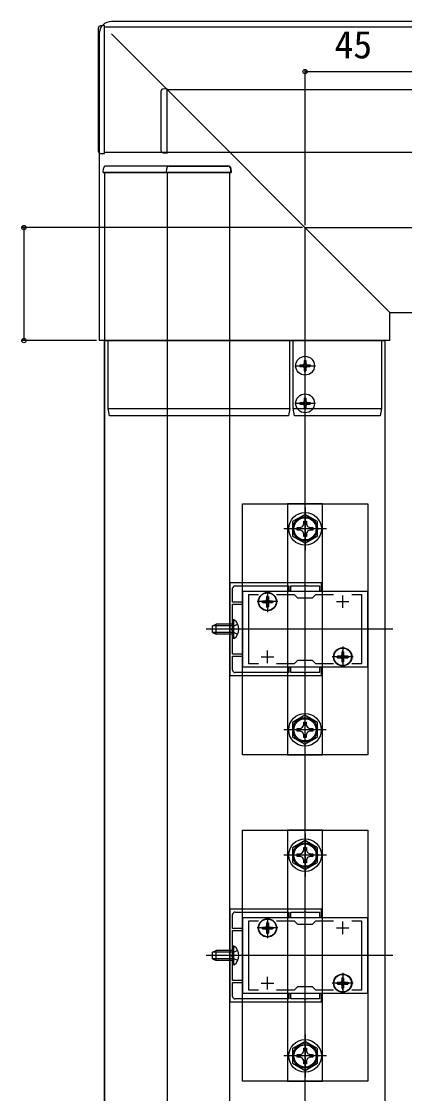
# Model space of a CAD drawing. Units: millimetres, scale not verified. Extents: x -875 to 875, y -1300 to 1292.
# Drawn here: x -49.5 to 103.3, y -955.2 to -528.1 of the extents above; entities that cross this region are included whole.
import ezdxf
from ezdxf.enums import TextEntityAlignment as Align

# ---------------------------------------------------------------- set-up
doc = ezdxf.new("R2010")
doc.units = ezdxf.units.MM
doc.header["$LTSCALE"] = 8
for name, color, linetype in [('0-2_YKK_11', 7, 'Continuous'), ('0-3_YKK_12', 2, 'Continuous'), ('0-4_YKK_13', 4, 'Continuous'), ('0-5_YKK_D', 6, 'Continuous'), ('0-7_YSS_K', 3, 'Continuous')]:
    doc.layers.add(name, color=color, linetype=linetype)
doc.styles.add('ＭＳ ゴシック', font='')
doc.styles.get('ＭＳ ゴシック').set_extended_font_data('MS Gothic')

msp = doc.modelspace()

# ---------------------------------------------------------------- linework, layer by layer
at = {"layer": '0-2_YKK_11'}
for p, q in [((46.104, -759.247), (51.104, -759.247)), ((48.604, -761.747), (48.604, -756.747)), ((76.104, -759.247), (81.104, -759.247)), ((78.604, -761.747), (78.604, -756.747)), ((46.104, -781.247), (51.104, -781.247)), ((48.604, -783.747), (48.604, -778.747)), ((76.104, -781.247), (81.104, -781.247)), ((78.604, -783.747), (78.604, -778.747)), ((48.604, -891.747), (48.604, -886.747)), ((78.604, -891.747), (78.604, -886.747)), ((46.104, -889.247), (51.104, -889.247)), ((76.104, -889.247), (81.104, -889.247)), ((48.604, -913.747), (48.604, -908.747)), ((78.604, -913.747), (78.604, -908.747)), ((46.104, -911.247), (51.104, -911.247)), ((76.104, -911.247), (81.104, -911.247))]:
    msp.add_line(p, q, dxfattribs=at)
for points in [[(33.604, -751.747), (33.604, -788.747), (70.104, -788.747), (70.104, -785.547), (69.304, -785.547), (69.304, -787.547), (64.062, -787.547), (63.879, -787.667), (63.329, -787.667), (63.146, -787.547), (57.904, -787.547), (57.904, -785.547), (57.104, -785.547), (57.104, -787.547), (35.704, -787.547)], [(35.704, -752.947), (57.104, -752.947), (57.104, -754.947), (57.904, -754.947), (57.904, -752.947), (63.146, -752.947), (63.329, -752.827), (63.879, -752.827), (64.062, -752.947), (69.304, -752.947), (69.304, -754.947), (70.104, -754.947), (70.104, -751.747), (33.604, -751.747)], [(34.704, -786.547), (34.704, -781.047), (38.604, -781.047), (38.604, -780.247), (34.704, -780.247), (34.704, -770.705), (34.584, -770.522), (34.584, -769.972), (34.704, -769.789), (34.704, -760.247), (38.604, -760.247), (38.604, -759.447), (34.704, -759.447), (34.704, -753.947)], [(44.971, -784.047), (41.104, -784.047), (41.104, -756.447), (44.971, -756.447)], [(52.237, -756.447), (59.304, -756.447), (60.604, -757.747), (66.604, -757.747), (67.904, -756.447), (74.971, -756.447)], [(82.237, -756.447), (86.104, -756.447), (86.104, -784.047), (82.237, -784.047)], [(74.971, -784.047), (67.904, -784.047), (66.604, -782.747), (60.604, -782.747), (59.304, -784.047), (52.237, -784.047)], [(33.604, -881.747), (33.604, -918.747), (70.104, -918.747), (70.104, -915.547), (69.304, -915.547), (69.304, -917.547), (64.062, -917.547), (63.879, -917.667), (63.329, -917.667), (63.146, -917.547), (57.904, -917.547), (57.904, -915.547), (57.104, -915.547), (57.104, -917.547), (35.704, -917.547)], [(35.704, -882.947), (57.104, -882.947), (57.104, -884.947), (57.904, -884.947), (57.904, -882.947), (63.146, -882.947), (63.329, -882.827), (63.879, -882.827), (64.062, -882.947), (69.304, -882.947), (69.304, -884.947), (70.104, -884.947), (70.104, -881.747), (33.604, -881.747)], [(34.704, -916.547), (34.704, -911.047), (38.604, -911.047), (38.604, -910.247), (34.704, -910.247), (34.704, -900.705), (34.584, -900.522), (34.584, -899.972), (34.704, -899.789), (34.704, -890.247), (38.604, -890.247), (38.604, -889.447), (34.704, -889.447), (34.704, -883.947)], [(44.971, -914.047), (41.104, -914.047), (41.104, -886.447), (44.971, -886.447)], [(52.237, -886.447), (59.304, -886.447), (60.604, -887.747), (66.604, -887.747), (67.904, -886.447), (74.971, -886.447)], [(82.237, -886.447), (86.104, -886.447), (86.104, -914.047), (82.237, -914.047)], [(74.971, -914.047), (67.904, -914.047), (66.604, -912.747), (60.604, -912.747), (59.304, -914.047), (52.237, -914.047)]]:
    msp.add_lwpolyline(points, dxfattribs=at)
for points in [[(38.604, -785.247), (88.604, -785.247), (88.604, -755.247), (38.604, -755.247)], [(38.604, -915.247), (88.604, -915.247), (88.604, -885.247), (38.604, -885.247)]]:
    msp.add_lwpolyline(points, close=True, dxfattribs=at)
for centre, start, end in [((35.704, -753.947), 90.00001, 179.99999), ((35.704, -786.547), 180.00001, 269.99999), ((35.704, -883.947), 90.00001, 179.99999), ((35.704, -916.547), 180.00001, 269.99999)]:
    msp.add_arc(centre, 1, start, end, dxfattribs=at)
at = {"layer": '0-3_YKK_12'}
for p, q in [((-16.396, -1005.247), (-16.396, -655.247)), ((-16.396, -655.247), (95.604, -655.247)), ((95.604, -1005.247), (95.604, -655.247)), ((98.604, -770.247), (28.604, -770.247)), ((98.604, -900.247), (28.604, -900.247))]:
    msp.add_line(p, q, dxfattribs=at)
for points in [[(-16.396, -530.247), (458.604, -530.247), (458.604, -580.247), (-16.396, -580.247)], [(8.604, -555.247), (458.604, -555.247), (458.604, -580.247), (8.604, -580.247)], [(33.606, -588.247), (-16.394, -588.247), (-16.394, -985.247), (33.606, -985.247)], [(33.606, -588.247), (8.606, -588.247), (8.606, -985.247), (33.606, -985.247)]]:
    msp.add_lwpolyline(points, close=True, dxfattribs=at)
at = {"layer": '0-4_YKK_13'}
for p, q in [((108.604, -528.094), (-13.556, -528.094)), ((-13.556, -528.096), (-13.556, -528.094)), ((-18.896, -530.84), (-18.896, -579.653)), ((-18.549, -533.087), (-18.549, -655.247)), ((-18.549, -533.087), (-18.546, -533.087)), ((-16.396, -580.747), (-16.396, -529.747)), ((-13.663, -532.98), (97.388, -644.03)), ((8.604, -554.947), (7.043, -555.042)), ((8.604, -580.547), (8.604, -554.947)), ((6.104, -556.04), (6.104, -556.34)), ((6.104, -556.34), (6.104, -579.154)), ((-17.957, -580.651), (-16.396, -580.747)), ((6.104, -579.154), (6.104, -579.453)), ((7.043, -580.451), (8.604, -580.547)), ((-16.894, -588.247), (-16.799, -586.686)), ((-16.894, -588.247), (34.106, -588.247)), ((33.012, -585.747), (-15.801, -585.747)), ((8.306, -588.247), (8.401, -586.686)), ((33.906, -588.247), (8.306, -588.247)), ((9.399, -585.747), (9.699, -585.747)), ((9.699, -585.747), (32.513, -585.747)), ((32.513, -585.747), (32.812, -585.747)), ((33.81, -586.686), (33.906, -588.247)), ((34.01, -586.686), (34.106, -588.247)), ((97.391, -644.033), (108.604, -644.033)), ((97.391, -655.247), (97.391, -644.033)), ((-18.546, -655.247), (-18.549, -655.247)), ((97.388, -655.247), (-18.546, -655.247)), ((57.504, -682.247), (57.504, -655.247)), ((58.904, -682.247), (58.904, -655.247)), ((97.391, -655.247), (97.388, -655.247)), ((63.604, -669.397), (63.604, -661.097)), ((59.454, -665.247), (67.754, -665.247)), ((61.554, -664.897), (61.554, -665.597)), ((61.554, -664.897), (62.754, -664.897)), ((61.554, -665.597), (62.754, -665.597)), ((63.254, -663.197), (63.954, -663.197)), ((63.254, -663.197), (63.254, -664.397)), ((63.254, -666.097), (63.254, -667.297)), ((63.954, -663.197), (63.954, -664.397)), ((63.954, -666.097), (63.954, -667.297)), ((64.454, -664.897), (65.654, -664.897)), ((64.454, -665.597), (65.654, -665.597)), ((65.654, -664.897), (65.654, -665.597)), ((63.254, -667.297), (63.954, -667.297)), ((63.254, -678.197), (63.954, -678.197)), ((63.254, -678.197), (63.254, -679.397)), ((63.604, -684.397), (63.604, -676.097)), ((63.954, -678.197), (63.954, -679.397)), ((-14.396, -685.247), (-14.896, -682.247)), ((59.454, -680.247), (67.754, -680.247)), ((61.554, -679.897), (61.554, -680.597)), ((61.554, -679.897), (62.754, -679.897)), ((61.554, -680.597), (62.754, -680.597)), ((63.254, -681.097), (63.254, -682.297)), ((63.254, -682.297), (63.954, -682.297)), ((63.954, -681.097), (63.954, -682.297)), ((64.454, -679.897), (65.654, -679.897)), ((64.454, -680.597), (65.654, -680.597)), ((65.654, -679.897), (65.654, -680.597)), ((94.104, -682.247), (93.604, -685.247)), ((92.989, -685.247), (59.404, -685.247)), ((63.604, -721.747), (63.604, -738.747)), ((72.104, -730.247), (55.104, -730.247)), ((63.081, -728.393), (63.103, -727.147)), ((48.604, -755.097), (48.604, -763.397)), ((52.754, -759.247), (44.454, -759.247)), ((46.554, -758.897), (46.554, -759.597)), ((46.554, -758.897), (47.754, -758.897)), ((46.554, -759.597), (47.754, -759.597)), ((48.254, -757.197), (48.954, -757.197)), ((48.254, -757.197), (48.254, -758.397)), ((48.254, -760.097), (48.254, -761.297)), ((48.954, -757.197), (48.954, -758.397)), ((48.954, -760.097), (48.954, -761.297)), ((49.454, -758.897), (50.654, -758.897)), ((49.454, -759.597), (50.654, -759.597)), ((50.654, -758.897), (50.654, -759.597)), ((48.254, -761.297), (48.954, -761.297)), ((26.704, -768.947), (28.104, -768.247)), ((34.704, -768.247), (28.104, -768.247)), ((34.704, -773.997), (34.704, -766.497)), ((39.704, -770.247), (24.204, -770.247)), ((26.704, -771.547), (26.704, -768.947)), ((26.704, -771.547), (28.104, -772.247)), ((34.704, -768.901), (26.796, -768.901)), ((34.704, -771.593), (26.796, -771.593)), ((35.213, -773.997), (34.704, -773.997)), ((78.604, -777.097), (78.604, -785.397)), ((82.754, -781.247), (74.454, -781.247)), ((76.554, -780.897), (76.554, -781.597)), ((76.554, -780.897), (77.754, -780.897)), ((76.554, -781.597), (77.754, -781.597)), ((78.254, -779.197), (78.954, -779.197)), ((78.254, -779.197), (78.254, -780.397)), ((78.954, -779.197), (78.954, -780.397)), ((79.454, -780.897), (80.654, -780.897)), ((79.454, -781.597), (80.654, -781.597)), ((80.654, -780.897), (80.654, -781.597)), ((78.254, -782.097), (78.254, -783.297)), ((78.254, -783.297), (78.954, -783.297)), ((78.954, -782.097), (78.954, -783.297)), ((63.563, -801.818), (63.563, -818.818)), ((63.04, -808.464), (63.062, -807.218)), ((72.063, -810.318), (55.063, -810.318)), ((63.604, -851.747), (63.604, -868.747)), ((63.081, -858.393), (63.103, -857.147)), ((72.104, -860.247), (55.104, -860.247)), ((48.254, -887.197), (48.954, -887.197)), ((48.254, -887.197), (48.254, -888.397)), ((48.604, -885.097), (48.604, -893.397)), ((48.954, -887.197), (48.954, -888.397)), ((52.754, -889.247), (44.454, -889.247)), ((46.554, -888.897), (46.554, -889.597)), ((46.554, -888.897), (47.754, -888.897)), ((46.554, -889.597), (47.754, -889.597)), ((48.254, -890.097), (48.254, -891.297)), ((48.254, -891.297), (48.954, -891.297)), ((48.954, -890.097), (48.954, -891.297)), ((49.454, -888.897), (50.654, -888.897)), ((49.454, -889.597), (50.654, -889.597)), ((50.654, -888.897), (50.654, -889.597)), ((34.704, -903.997), (34.704, -896.497)), ((39.704, -900.247), (24.204, -900.247)), ((26.704, -898.947), (28.104, -898.247)), ((26.704, -901.547), (26.704, -898.947)), ((34.704, -898.901), (26.796, -898.901)), ((34.704, -898.247), (28.104, -898.247)), ((26.704, -901.547), (28.104, -902.247)), ((34.704, -901.593), (26.796, -901.593)), ((35.213, -903.997), (34.704, -903.997)), ((78.254, -909.197), (78.954, -909.197)), ((78.254, -909.197), (78.254, -910.397)), ((78.604, -907.097), (78.604, -915.397)), ((78.954, -909.197), (78.954, -910.397)), ((82.754, -911.247), (74.454, -911.247)), ((76.554, -910.897), (76.554, -911.597)), ((76.554, -910.897), (77.754, -910.897)), ((76.554, -911.597), (77.754, -911.597)), ((78.254, -912.097), (78.254, -913.297)), ((78.254, -913.297), (78.954, -913.297)), ((78.954, -912.097), (78.954, -913.297)), ((79.454, -910.897), (80.654, -910.897)), ((79.454, -911.597), (80.654, -911.597)), ((80.654, -910.897), (80.654, -911.597)), ((63.604, -931.747), (63.604, -948.747)), ((63.081, -938.393), (63.103, -937.147)), ((72.104, -940.247), (55.104, -940.247))]:
    msp.add_line(p, q, dxfattribs=at)
for points in [[(-16.396, -529.747), (-17.311, -529.803), (-17.957, -529.842)], [(-14.896, -682.247), (-14.896, -682.247), (-14.896, -655.247)], [(94.104, -655.247), (94.104, -682.247), (94.104, -682.247)], [(-14.896, -682.247), (-14.86, -682.262), (-14.761, -682.269), (-14.609, -682.269), (-14.417, -682.262), (-14.204, -682.247)], [(-14.195, -682.247), (-14.195, -682.247), (-14.196, -682.247), (-14.197, -682.247), (-14.197, -682.247), (-14.198, -682.247), (-14.198, -682.247), (-14.199, -682.247), (-14.199, -682.247), (-14.2, -682.247), (-14.201, -682.247), (-14.201, -682.247), (-14.202, -682.247), (-14.202, -682.247), (-14.203, -682.247), (-14.204, -682.247), (-14.204, -682.247)], [(-14.195, -682.247), (57.504, -682.247), (57.004, -685.247), (-13.704, -685.247)], [(59.404, -685.247), (58.904, -682.247), (93.481, -682.247)], [(93.489, -682.247), (93.489, -682.247), (93.488, -682.247), (93.488, -682.247), (93.487, -682.247), (93.487, -682.247), (93.486, -682.247), (93.486, -682.247), (93.485, -682.247), (93.484, -682.247), (93.484, -682.247), (93.483, -682.247), (93.483, -682.247), (93.482, -682.247), (93.482, -682.247), (93.481, -682.247), (93.481, -682.247)], [(93.489, -682.247), (93.8, -682.264), (94.021, -682.264), (94.104, -682.247)], [(-13.704, -685.247), (-13.918, -685.247), (-14.111, -685.247), (-14.264, -685.247), (-14.362, -685.247), (-14.396, -685.247)], [(93.604, -685.247), (93.524, -685.247), (93.302, -685.247), (92.989, -685.247)], [(61.751, -730.77), (60.504, -730.748), (60.504, -729.745), (61.751, -729.724)], [(61.751, -729.724), (62.619, -729.262), (63.081, -728.393)], [(63.103, -727.147), (64.106, -727.147), (64.127, -728.393)], [(64.127, -728.393), (64.589, -729.262), (65.458, -729.724)], [(65.458, -729.724), (66.704, -729.745), (66.704, -730.748), (65.458, -730.77)], [(63.081, -732.1), (62.619, -731.232), (61.751, -730.77)], [(64.127, -732.1), (64.106, -733.347), (63.103, -733.347), (63.081, -732.1)], [(65.458, -730.77), (64.589, -731.232), (64.127, -732.1)], [(34.704, -772.247), (28.104, -772.247), (28.104, -768.247)], [(36.713, -768.197), (34.858, -769.102), (34.249, -770.247)], [(35.213, -773.997), (35.213, -766.497), (34.704, -766.497)], [(36.713, -772.297), (34.858, -771.392), (34.249, -770.247)], [(63.062, -807.218), (64.065, -807.218), (64.086, -808.464)], [(61.71, -810.841), (60.463, -810.819), (60.463, -809.816), (61.71, -809.795)], [(61.71, -809.795), (62.578, -809.333), (63.04, -808.464)], [(63.04, -812.171), (62.578, -811.303), (61.71, -810.841)], [(64.086, -808.464), (64.548, -809.333), (65.417, -809.795)], [(65.417, -810.841), (64.548, -811.303), (64.086, -812.171)], [(65.417, -809.795), (66.663, -809.816), (66.663, -810.819), (65.417, -810.841)], [(64.086, -812.171), (64.065, -813.418), (63.062, -813.418), (63.04, -812.171)], [(61.751, -859.724), (62.619, -859.262), (63.081, -858.393)], [(63.103, -857.147), (64.106, -857.147), (64.127, -858.393)], [(64.127, -858.393), (64.589, -859.262), (65.458, -859.724)], [(61.751, -860.77), (60.504, -860.748), (60.504, -859.745), (61.751, -859.724)], [(63.081, -862.1), (62.619, -861.232), (61.751, -860.77)], [(64.127, -862.1), (64.106, -863.347), (63.103, -863.347), (63.081, -862.1)], [(65.458, -860.77), (64.589, -861.232), (64.127, -862.1)], [(65.458, -859.724), (66.704, -859.745), (66.704, -860.748), (65.458, -860.77)], [(35.213, -903.997), (35.213, -896.497), (34.704, -896.497)], [(34.704, -902.247), (28.104, -902.247), (28.104, -898.247)], [(36.713, -898.197), (34.858, -899.102), (34.249, -900.247)], [(36.713, -902.297), (34.858, -901.392), (34.249, -900.247)], [(61.751, -940.77), (60.504, -940.748), (60.504, -939.745), (61.751, -939.724)], [(61.751, -939.724), (62.619, -939.262), (63.081, -938.393)], [(63.103, -937.147), (64.106, -937.147), (64.127, -938.393)], [(64.127, -938.393), (64.589, -939.262), (65.458, -939.724)], [(65.458, -939.724), (66.704, -939.745), (66.704, -940.748), (65.458, -940.77)], [(63.081, -942.1), (62.619, -941.232), (61.751, -940.77)], [(64.127, -942.1), (64.106, -943.347), (63.103, -943.347), (63.081, -942.1)], [(65.458, -940.77), (64.589, -941.232), (64.127, -942.1)]]:
    msp.add_lwpolyline(points, dxfattribs=at)
for points in [[(38.604, -720.247), (88.604, -720.247), (88.604, -820.247), (38.604, -820.247)], [(70.604, -820.247), (70.604, -720.247), (56.604, -720.247), (56.604, -820.247)], [(68.604, -727.36), (63.604, -724.473), (58.604, -727.36), (58.604, -733.134), (63.604, -736.02), (68.604, -733.134)], [(68.563, -807.431), (63.563, -804.544), (58.563, -807.431), (58.563, -813.204), (63.563, -816.091), (68.563, -813.204)], [(38.604, -850.247), (88.604, -850.247), (88.604, -950.247), (38.604, -950.247)], [(70.604, -950.247), (70.604, -850.247), (56.604, -850.247), (56.604, -950.247)], [(68.604, -857.36), (63.604, -854.473), (58.604, -857.36), (58.604, -863.134), (63.604, -866.02), (68.604, -863.134)], [(68.604, -937.36), (63.604, -934.473), (58.604, -937.36), (58.604, -943.134), (63.604, -946.02), (68.604, -943.134)]]:
    msp.add_lwpolyline(points, close=True, dxfattribs=at)
for centre, radius in [((63.604, -665.247), 3.75), ((63.604, -680.247), 3.75), ((63.604, -730.247), 6.5), ((63.604, -730.247), 4.907), ((63.604, -730.247), 4.432), ((48.604, -759.247), 3.65), ((48.604, -759.247), 3.5), ((78.604, -781.247), 3.65), ((78.604, -781.247), 3.5), ((63.563, -810.318), 6.5), ((63.563, -810.318), 4.907), ((63.563, -810.318), 4.432), ((63.604, -860.247), 6.5), ((63.604, -860.247), 4.907), ((63.604, -860.247), 4.432), ((48.604, -889.247), 3.65), ((48.604, -889.247), 3.5), ((78.604, -911.247), 3.65), ((78.604, -911.247), 3.5), ((63.604, -940.247), 6.5), ((63.604, -940.247), 4.907), ((63.604, -940.247), 4.432)]:
    msp.add_circle(centre, radius, dxfattribs=at)
for centre, radius, start, end in [((-17.896, -530.84), 1, 93.5, 180), ((7.104, -556.04), 1, 93.5, 180), ((-17.896, -579.653), 1, 180, 229.21197), ((-17.896, -579.653), 1, 229.21197, 266.5), ((7.104, -579.453), 1, 180, 266.5), ((-15.801, -586.747), 1, 90, 176.5), ((9.399, -586.747), 1, 90, 176.5), ((32.812, -586.747), 1, 3.5, 90), ((33.012, -586.747), 1, 3.5, 90), ((62.754, -664.397), 0.5, 270, 0), ((62.754, -666.097), 0.5, 0, 90), ((64.454, -664.397), 0.5, 180, 270), ((64.454, -666.097), 0.5, 90, 180), ((62.754, -679.397), 0.5, 270, 0), ((62.754, -681.097), 0.5, 0, 90), ((64.454, -679.397), 0.5, 180, 270), ((64.454, -681.097), 0.5, 90, 180), ((47.754, -758.397), 0.5, 270, 0), ((47.754, -760.097), 0.5, 0, 90), ((49.454, -758.397), 0.5, 180, 270), ((49.454, -760.097), 0.5, 90, 180), ((32.677, -770.247), 4.527, 304.06671, 55.93329), ((77.754, -780.397), 0.5, 270, 0), ((77.754, -782.097), 0.5, 0, 90), ((79.454, -780.397), 0.5, 180, 270), ((79.454, -782.097), 0.5, 90, 180), ((47.754, -888.397), 0.5, 270, 0), ((49.454, -888.397), 0.5, 180, 270), ((47.754, -890.097), 0.5, 0, 90), ((49.454, -890.097), 0.5, 90, 180), ((32.677, -900.247), 4.527, 304.06671, 55.93329), ((77.754, -910.397), 0.5, 270, 0), ((77.754, -912.097), 0.5, 0, 90), ((79.454, -910.397), 0.5, 180, 270), ((79.454, -912.097), 0.5, 90, 180)]:
    msp.add_arc(centre, radius, start, end, dxfattribs=at)
msp.add_ellipse((-13.542, -533.1), major_axis=(3.541, -3.541), ratio=0.998505, start_param=2.358058, end_param=3.9251274, dxfattribs=at)
at = {"layer": '0-5_YKK_D'}
for p, q in [((63.604, -609.247), (63.604, -547.094)), ((63.604, -548.094), (108.604, -548.094)), ((62.604, -610.247), (-49.549, -610.247)), ((-48.549, -610.247), (-48.549, -655.247)), ((-19.549, -655.247), (-49.549, -655.247))]:
    msp.add_line(p, q, dxfattribs=at)
for centre in [(63.604, -548.094), (-48.549, -610.247), (-48.549, -655.247)]:
    msp.add_circle(centre, 0.875, dxfattribs=at)
at = {"layer": '0-7_YSS_K'}
for p, q in [((63.604, -1153.247), (63.604, -610.247)), ((63.604, -610.247), (516.604, -610.247))]:
    msp.add_line(p, q, dxfattribs=at)

# ---------------------------------------------------------------- texts
at = {"layer": '0-5_YKK_D', "style": 'ＭＳ ゴシック'}
msp.add_text('45', height=11, dxfattribs=at).set_placement((75.366, -546.094), align=Align.BOTTOM_LEFT)

doc.saveas('drawing.dxf')
